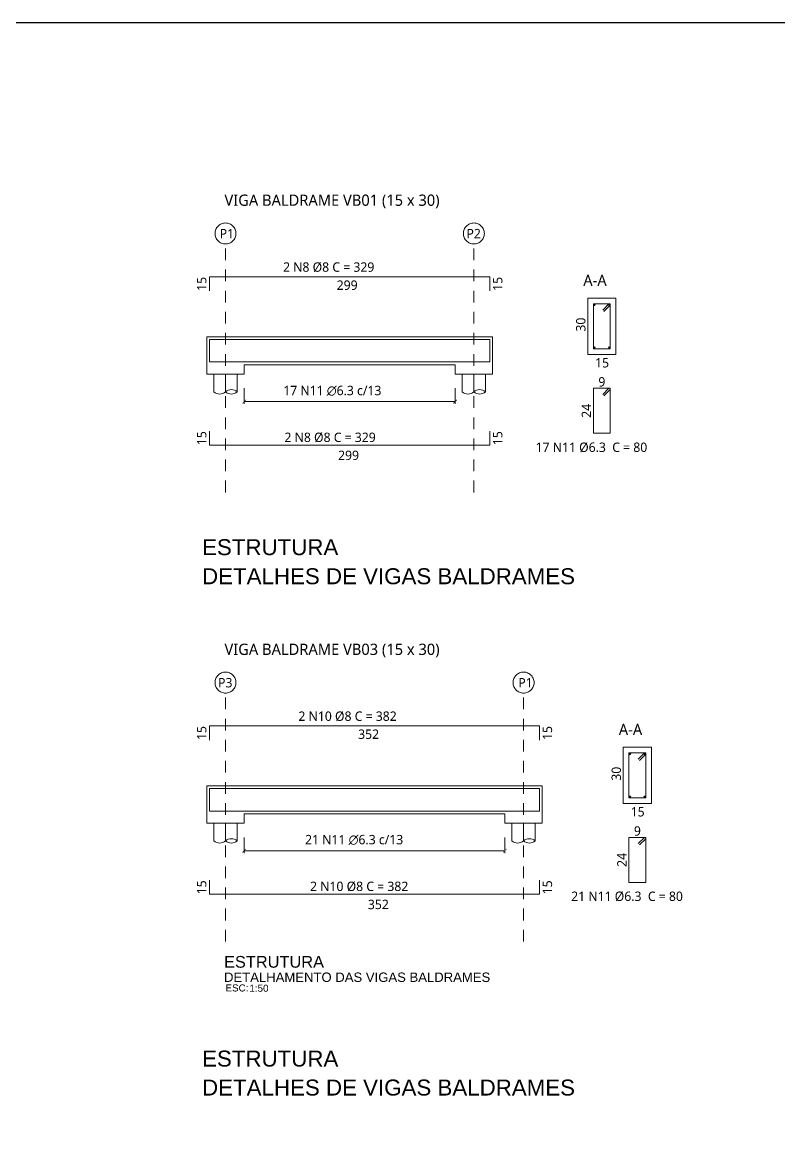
# Model space of a CAD drawing. Header units: inches. Extents: x -413 to -271, y -70 to 27.
# Drawn here: x -342.71 to -334.64, y -13.9 to -1.84 of the extents above; entities that cross this region are included whole.
import ezdxf
from ezdxf.enums import TextEntityAlignment as Align

# ---------------------------------------------------------------- set-up
doc = ezdxf.new("R2010")
doc.units = ezdxf.units.IN
doc.header["$MEASUREMENT"] = 0
doc.linetypes.add('DASHED2', pattern=[9.525, 6.35, -3.175])
doc.linetypes.add('HIDDEN2', pattern=[0.1875, 0.125, -0.0625])
doc.layers.get('0').update_dxf_attribs({"color": 8})
for name, color, linetype in [('ARQ-PIS', 1, 'Continuous'), ('ARQ-TXT-02', 2, 'Continuous'), ('ARQ-TXT-03', 3, 'Continuous'), ('ARQ-TXT-04', 4, 'Continuous'), ('ARQ-TXT-SMB', 4, 'Continuous'), ('EST - Cotas', 152, 'Continuous')]:
    doc.layers.add(name, color=color, linetype=linetype)
for name, color, linetype, lineweight in [('DI-Textos', 7, 'Continuous', 5), ('DI-Títulos', 3, 'Continuous', 5), ('EST- 1', 1, 'Continuous', 9), ('EST- 2', 2, 'Continuous', 9), ('EST- 253', 253, 'Continuous', 0), ('EST- 4', 4, 'Continuous', 0), ('EST- 6', 6, 'Continuous', 9)]:
    doc.layers.add(name, color=color, linetype=linetype, lineweight=lineweight)
doc.styles.add('Arial', font='ARIALUNI.ttf')
doc.styles.add('Codhab', font='')
doc.styles.get("Standard").update_dxf_attribs({"font": 'arial.ttf'})
doc.styles.get('Codhab').set_extended_font_data('Roboto')

# ---------------------------------------------------------------- blocks, each defined once
blk = doc.blocks.new('EST25')
at = {"layer": 'EST- 1', "linetype": 'DASHED2'}
blk.add_line((345.731, 13.9), (345.731, 14.088), dxfattribs=at)
at = {"layer": 'EST- 1'}
blk.add_lwpolyline([(345.606, 13.9), (345.606, 14.088), (345.856, 14.088), (345.856, 13.9, -0.375001), (345.731, 13.9)], format="xyb", dxfattribs=at)
blk.add_lwpolyline([(345.606, 13.9, 0.375001), (345.731, 13.9, 0.375001)], format="xyb", close=True, dxfattribs=at)
blk = doc.blocks.new('*U497')
at = {"layer": 'ARQ-TXT-02', "insert": (0.016, 0.158), "char_height": 0.075, "attachment_point": 1, "style": 'Arial'}
blk.add_mtext_dynamic_manual_height_columns('ESC:', width=0.00229, gutter_width=0.417, heights=[0], dxfattribs=at)
at = {"layer": 'ARQ-TXT-02', "style": 'Arial'}
blk.add_attdef('ESCALA', (0.271, 0.08), '', height=0.075, dxfattribs=at)
at = {"layer": 'ARQ-TXT-03', "style": 'Arial'}
blk.add_attdef('DESENHO', (0, 0.185), '', height=0.1, dxfattribs=at)
at = {"layer": 'ARQ-TXT-04', "style": 'Arial'}
blk.add_attdef('MATÉRIA', text='', height=0.125, dxfattribs=at).set_placement((0, 0.299), align=Align.BOTTOM_LEFT)

msp = doc.modelspace()

# ---------------------------------------------------------------- hatches: boundary and pattern name
at = {"layer": 'EST- 1'}
h = msp.add_hatch(color=256, dxfattribs=at)
h.dxf.hatch_style = 1
h.paths.add_polyline_path([(-336.598, -4.851, 1), (-336.618, -4.851, 1)])
h = msp.add_hatch(color=256, dxfattribs=at)
h.dxf.hatch_style = 1
h.paths.add_polyline_path([(-336.598, -4.851, 1), (-336.618, -4.851, 1)])
h = msp.add_hatch(color=256, dxfattribs=at)
h.dxf.hatch_style = 1
h.paths.add_polyline_path([(-336.438, -4.851, 1), (-336.458, -4.851, 1)])
h = msp.add_hatch(color=256, dxfattribs=at)
h.dxf.hatch_style = 1
h.paths.add_polyline_path([(-336.598, -5.311, 1), (-336.618, -5.311, 1)])
h = msp.add_hatch(color=256, dxfattribs=at)
h.dxf.hatch_style = 1
h.paths.add_polyline_path([(-336.438, -5.311, 1), (-336.458, -5.311, 1)])
h = msp.add_hatch(color=256, dxfattribs=at)
h.dxf.hatch_style = 1
h.paths.add_polyline_path([(-336.219, -9.639, 1), (-336.239, -9.639, 1)])
h = msp.add_hatch(color=256, dxfattribs=at)
h.dxf.hatch_style = 1
h.paths.add_polyline_path([(-336.219, -9.639, 1), (-336.239, -9.639, 1)])
h = msp.add_hatch(color=256, dxfattribs=at)
h.dxf.hatch_style = 1
h.paths.add_polyline_path([(-336.059, -9.639, 1), (-336.079, -9.639, 1)])
h = msp.add_hatch(color=256, dxfattribs=at)
h.dxf.hatch_style = 1
h.paths.add_polyline_path([(-336.219, -10.099, 1), (-336.239, -10.099, 1)])
h = msp.add_hatch(color=256, dxfattribs=at)
h.dxf.hatch_style = 1
h.paths.add_polyline_path([(-336.059, -10.099, 1), (-336.079, -10.099, 1)])

# ---------------------------------------------------------------- linework, layer by layer
at = {"color": 0, "linetype": 'ByBlock', "const_width": 0.006}
for points in [[(-340.323, -5.864), (-340.363, -5.904)], [(-338.113, -5.904), (-338.073, -5.864)], [(-340.323, -10.652), (-340.363, -10.692)], [(-337.583, -10.692), (-337.543, -10.652)]]:
    msp.add_lwpolyline(points, dxfattribs=at)
at = {"layer": 'ARQ-PIS', "color": 4, "linetype": 'ByBlock'}
msp.add_lwpolyline([(-355.626, -1.844), (-317.003, -1.844), (-317.003, -21.921), (-355.626, -21.921)], close=True, dxfattribs=at)
at = {"layer": 'EST - Cotas', "lineweight": 9}
for p, q in [((-340.343, -5.742), (-340.343, -5.909)), ((-338.093, -5.742), (-338.093, -5.909)), ((-340.343, -5.884), (-338.093, -5.884)), ((-340.343, -10.53), (-340.343, -10.697)), ((-337.563, -10.53), (-337.563, -10.697)), ((-340.343, -10.672), (-337.573, -10.672))]:
    msp.add_line(p, q, dxfattribs=at)
at = {"layer": 'EST- 1'}
for centre in [(-336.608, -4.851), (-336.608, -4.851), (-336.448, -4.851), (-336.608, -5.311), (-336.448, -5.311), (-336.229, -9.639), (-336.229, -9.639), (-336.069, -9.639), (-336.229, -10.099), (-336.069, -10.099)]:
    msp.add_circle(centre, 0.01, dxfattribs=at)
at = {"layer": 'EST- 2'}
for p, q in [((-336.678, -5.381), (-336.678, -4.781)), ((-337.693, -5.192), (-340.743, -5.192)), ((-340.743, -5.192), (-340.743, -5.592)), ((-337.693, -5.592), (-337.693, -5.192)), ((-340.343, -5.592), (-340.343, -5.492)), ((-340.343, -5.492), (-338.093, -5.492)), ((-338.093, -5.492), (-338.093, -5.592)), ((-340.743, -5.592), (-340.343, -5.592)), ((-338.093, -5.592), (-337.693, -5.592)), ((-336.299, -10.169), (-336.299, -9.569)), ((-337.163, -9.98), (-340.743, -9.98)), ((-340.743, -9.98), (-340.743, -10.38)), ((-337.163, -10.38), (-337.163, -9.98)), ((-340.343, -10.38), (-340.343, -10.28)), ((-340.343, -10.28), (-337.563, -10.28)), ((-337.563, -10.28), (-337.563, -10.38)), ((-340.743, -10.38), (-340.343, -10.38)), ((-337.563, -10.38), (-337.163, -10.38))]:
    msp.add_line(p, q, dxfattribs=at)
for points in [[(-336.678, -5.381), (-336.378, -5.381), (-336.378, -4.781), (-336.678, -4.781)], [(-336.299, -10.169), (-335.999, -10.169), (-335.999, -9.569), (-336.299, -9.569)]]:
    msp.add_lwpolyline(points, close=True, dxfattribs=at)
at = {"layer": 'EST- 253', "linetype": 'HIDDEN2'}
for p, q in [((-340.543, -6.852), (-340.543, -4.205)), ((-337.893, -6.852), (-337.893, -4.205)), ((-340.543, -11.64), (-340.543, -8.992)), ((-337.363, -11.64), (-337.363, -8.992))]:
    msp.add_line(p, q, dxfattribs=at)
at = {"layer": 'EST- 253', "linetype": 'DASHED2'}
for centre in [(-340.543, -4.092), (-337.893, -4.092), (-340.543, -8.88), (-337.363, -8.88)]:
    msp.add_circle(centre, 0.112, dxfattribs=at)
at = {"layer": 'EST- 4'}
for p, q in [((-336.453, -4.841), (-336.519, -4.908)), ((-336.438, -4.855), (-336.505, -4.922)), ((-337.723, -5.222), (-340.713, -5.222)), ((-340.713, -5.222), (-340.713, -5.462)), ((-337.723, -5.222), (-337.723, -5.462)), ((-337.723, -5.462), (-340.713, -5.462)), ((-336.073, -9.629), (-336.14, -9.696)), ((-336.059, -9.643), (-336.126, -9.71)), ((-337.193, -10.01), (-340.713, -10.01)), ((-340.713, -10.01), (-340.713, -10.25)), ((-337.193, -10.01), (-337.193, -10.25)), ((-337.193, -10.25), (-340.713, -10.25))]:
    msp.add_line(p, q, dxfattribs=at)
for points in [[(-336.618, -5.321), (-336.438, -5.321), (-336.438, -4.841), (-336.618, -4.841)], [(-336.239, -10.109), (-336.059, -10.109), (-336.059, -9.629), (-336.239, -9.629)]]:
    msp.add_lwpolyline(points, close=True, dxfattribs=at)
at = {"layer": 'EST- 6'}
for p, q in [((-337.723, -4.554), (-340.713, -4.554)), ((-340.713, -4.554), (-340.713, -4.704)), ((-337.723, -4.554), (-337.723, -4.704)), ((-336.453, -5.742), (-336.519, -5.809)), ((-336.438, -5.757), (-336.505, -5.823)), ((-340.713, -6.349), (-340.713, -6.199)), ((-337.723, -6.349), (-337.723, -6.199)), ((-337.723, -6.349), (-340.713, -6.349)), ((-337.193, -9.342), (-340.713, -9.342)), ((-340.713, -9.342), (-340.713, -9.492)), ((-337.193, -9.342), (-337.193, -9.492)), ((-336.073, -10.53), (-336.14, -10.597)), ((-336.059, -10.544), (-336.126, -10.611)), ((-340.713, -11.137), (-340.713, -10.987)), ((-337.193, -11.137), (-337.193, -10.987)), ((-337.193, -11.137), (-340.713, -11.137))]:
    msp.add_line(p, q, dxfattribs=at)
for points in [[(-336.618, -6.222), (-336.438, -6.222), (-336.438, -5.742), (-336.618, -5.742)], [(-336.239, -11.01), (-336.059, -11.01), (-336.059, -10.53), (-336.239, -10.53)]]:
    msp.add_lwpolyline(points, close=True, dxfattribs=at)

# ---------------------------------------------------------------- block references
at = {"color": 6, "linetype": 'ByBlock', "xscale": -1}
for p in [(5.188, -19.68), (7.838, -19.68), (5.188, -24.468), (8.368, -24.468)]:
    msp.add_blockref('EST25', p, dxfattribs=at)
at = {"layer": 'ARQ-TXT-SMB'}
msp.add_blockref('*U497', (-340.559, -12.256), dxfattribs=at).add_auto_attribs({'ESCALA': '1:50', 'DESENHO': 'DETALHAMENTO DAS VIGAS BALDRAMES', 'MATÉRIA': 'ESTRUTURA'})

# ---------------------------------------------------------------- texts
at = {"layer": 'DI-Textos', "color": 4, "char_height": 0.1703, "width": 3.84494, "attachment_point": 1}
for insert in [(-340.793, -7.351), (-340.793, -12.803)]:
    msp.add_mtext('ESTRUTURA', dxfattribs=dict(at, insert=insert))
at = {"layer": 'DI-Títulos', "color": 3, "char_height": 0.17029, "width": 6.79666, "attachment_point": 1}
for insert in [(-340.793, -7.661), (-340.793, -13.112)]:
    msp.add_mtext('DETALHES DE VIGAS BALDRAMES ', dxfattribs=dict(at, insert=insert))
at = {"layer": 'EST - Cotas', "lineweight": 9, "style": 'Codhab'}
for s, p in [('2 N8 %%C8 C = 329', (-339.929, -4.5)), ('299', (-339.357, -4.693)), ('17 N11 ∅6.3 c/13', (-339.927, -5.816)), ('2 N8 %%C8 C = 329', (-339.914, -6.315)), ('17 N11 %%C6.3  C = 80', (-337.235, -6.421)), ('299', (-339.342, -6.507)), ('2 N10 %%C8 C = 382', (-339.765, -9.288)), ('2 N10 %%C8 C = 382', (-339.641, -11.102)), ('21 N11 %%C6.3  C = 80', (-336.855, -11.208))]:
    msp.add_text(s, height=0.1, dxfattribs=at).set_placement(p)
for p in [(-340.747, -4.704), (-337.589, -4.704), (-340.747, -6.349), (-337.589, -6.349)]:
    msp.add_text('15', height=0.1, rotation=90, dxfattribs=at).set_placement(p)
at = {"layer": 'EST - Cotas', "linetype": 'Continuous', "style": 'Codhab'}
for s, p in [('30', (-336.703, -5.138)), ('24', (-336.643, -6.057)), ('15', (-340.747, -9.492)), ('15', (-337.059, -9.492)), ('30', (-336.324, -9.926)), ('24', (-336.264, -10.845)), ('15', (-340.747, -11.137)), ('15', (-337.059, -11.137))]:
    msp.add_text(s, height=0.1, rotation=90, dxfattribs=at).set_placement(p)
for s, p in [('15', (-336.6, -5.52)), ('9', (-336.565, -5.724)), ('352', (-339.128, -9.48)), ('15', (-336.22, -10.307)), ('9', (-336.186, -10.512)), ('352', (-339.024, -11.295))]:
    msp.add_text(s, height=0.1, dxfattribs=at).set_placement(p)
at = {"layer": 'EST - Cotas', "style": 'Codhab'}
msp.add_text('21 N11 ∅6.3 c/13', height=0.1, dxfattribs=at).set_placement((-339.694, -10.604))
at = {"layer": 'EST- 2', "style": 'Codhab'}
for s, p in [('VIGA BALDRAME VB01 (15 x 30)', (-340.554, -3.797)), ('VIGA BALDRAME VB03 (15 x 30)', (-340.554, -8.585))]:
    msp.add_text(s, height=0.12, dxfattribs=at).set_placement(p)
at = {"layer": 'EST- 2', "linetype": 'Continuous', "style": 'Codhab'}
for p in [(-336.726, -4.651), (-336.347, -9.439)]:
    msp.add_text('A-A', height=0.12, dxfattribs=at).set_placement(p)
at = {"layer": 'EST- 253', "linetype": 'DASHED2', "style": 'Codhab'}
for s, p in [('P1', (-340.605, -4.143)), ('P2', (-337.972, -4.143)), ('P3', (-340.622, -8.931)), ('P1', (-337.419, -8.931))]:
    msp.add_text(s, height=0.1, dxfattribs=at).set_placement(p)

doc.saveas('drawing.dxf')
